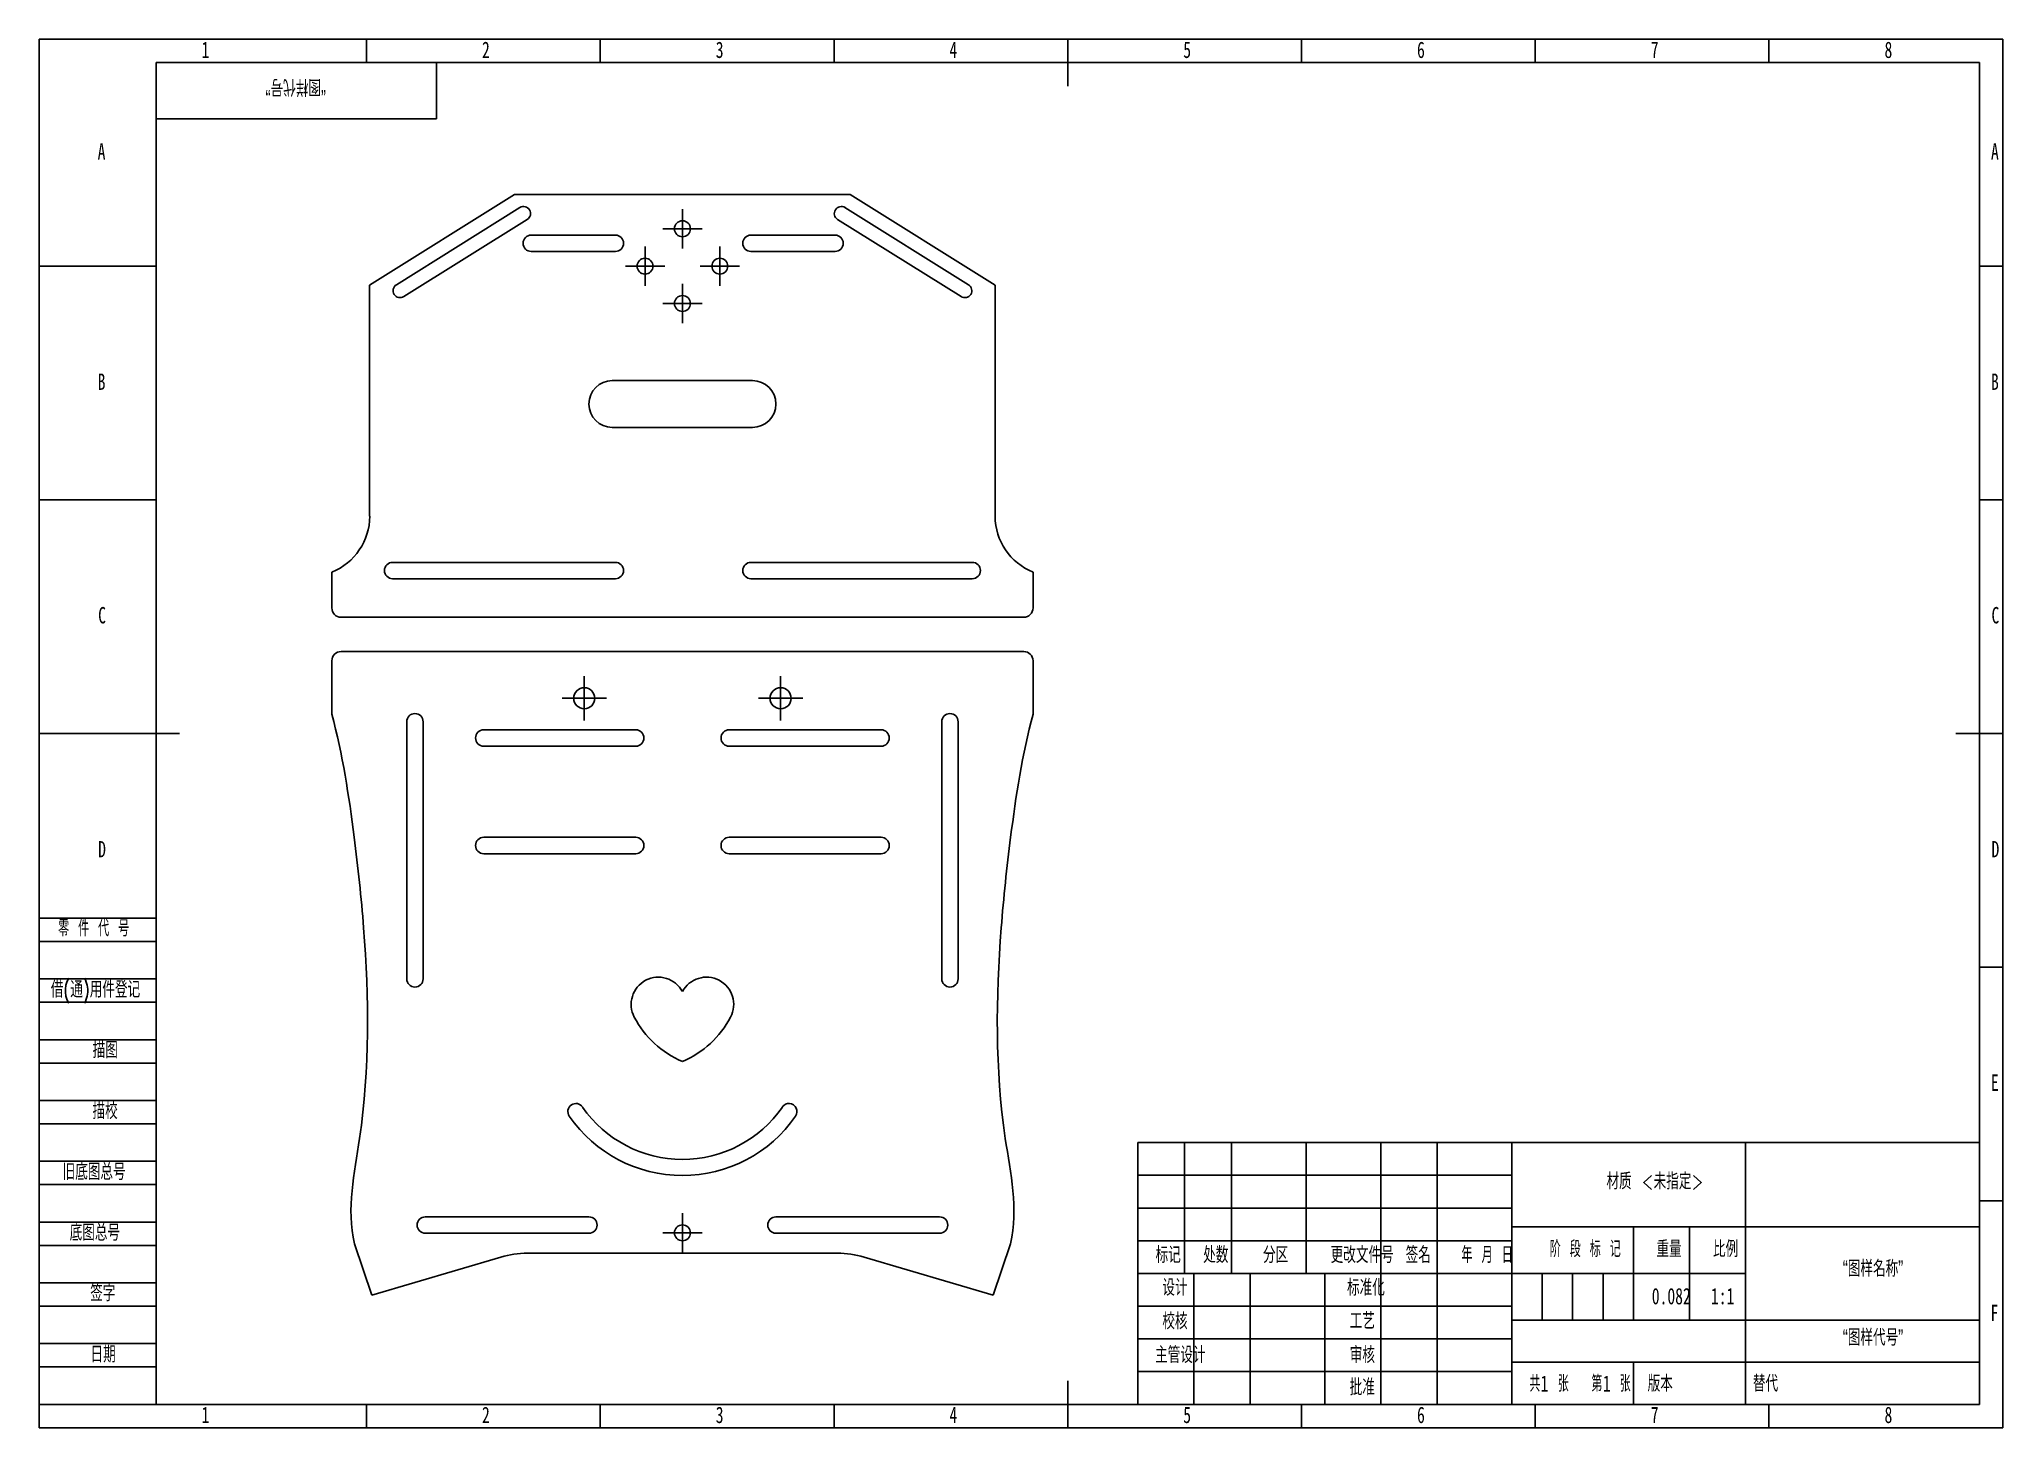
# Model space of a CAD drawing. Header units: millimetres. Extents: x 0 to 420, y 0 to 297.
import ezdxf

# ---------------------------------------------------------------- set-up
doc = ezdxf.new("R2010")
doc.units = ezdxf.units.MM
for name, color, linetype in [('10', 7, 'Continuous'), ('5', 7, 'Continuous'), ('9', 7, 'Continuous'), ('SLD-0', 7, 'Continuous')]:
    doc.layers.add(name, color=color, linetype=linetype)
doc.styles.add('SLDTEXTSTYLE0', font='TXT', dxfattribs={"width": 0.7, "bigfont": 'bigfont'})
doc.styles.add('SLDTEXTSTYLE1', font='TXT', dxfattribs={"width": 0.62, "bigfont": 'bigfont'})
doc.styles.add('SLDTEXTSTYLE2', font='TXT', dxfattribs={"width": 0.614286, "bigfont": 'bigfont'})
doc.styles.add('SLDTEXTSTYLE3', font='TXT', dxfattribs={"width": 0.6, "bigfont": 'bigfont'})
doc.styles.add('SLDTEXTSTYLE4', font='TXT', dxfattribs={"width": 0.7})

# ---------------------------------------------------------------- blocks, each defined once
blk = doc.blocks.new('SW_CENTERMARKSYMBOL_0')
at = {"layer": '10', "color": 0}
for p, q in [((0, 2.5), (0, 4.75)), ((-2.5, 0), (-4.75, 0)), ((0, 0), (-2.5, 0)), ((0, 0), (0, 2.5)), ((0, 0), (0, -2.5)), ((0, 0), (2.5, 0)), ((2.5, 0), (4.75, 0)), ((0, -2.5), (0, -4.75))]:
    blk.add_line(p, q, dxfattribs=at)
blk = doc.blocks.new('SW_CENTERMARKSYMBOL_1')
at = {"layer": '10', "color": 0}
for p, q in [((0, 2.5), (0, 4.75)), ((-2.5, 0), (-4.75, 0)), ((0, 0), (-2.5, 0)), ((0, 0), (0, 2.5)), ((0, 0), (0, -2.5)), ((0, 0), (2.5, 0)), ((2.5, 0), (4.75, 0)), ((0, -2.5), (0, -4.75))]:
    blk.add_line(p, q, dxfattribs=at)
blk = doc.blocks.new('SW_CENTERMARKSYMBOL_2')
at = {"layer": '10', "color": 0}
for p, q in [((-2.5, 0), (-4.2, 0)), ((0, 0), (-2.5, 0)), ((0, 2.5), (0, 4.2)), ((0, 0), (0, 2.5)), ((0, 0), (0, -2.5)), ((0, 0), (2.5, 0)), ((2.5, 0), (4.2, 0)), ((0, -2.5), (0, -4.2))]:
    blk.add_line(p, q, dxfattribs=at)
blk = doc.blocks.new('SW_CENTERMARKSYMBOL_3')
at = {"layer": '10', "color": 0}
for p, q in [((-2.5, 0), (-4.2, 0)), ((0, 0), (-2.5, 0)), ((0, 2.5), (0, 4.2)), ((0, 0), (0, 2.5)), ((0, 0), (0, -2.5)), ((0, 0), (2.5, 0)), ((2.5, 0), (4.2, 0)), ((0, -2.5), (0, -4.2))]:
    blk.add_line(p, q, dxfattribs=at)
blk = doc.blocks.new('SW_CENTERMARKSYMBOL_4')
at = {"layer": '10', "color": 0}
for p, q in [((-2.5, 0), (-4.2, 0)), ((0, 0), (-2.5, 0)), ((0, 2.5), (0, 4.2)), ((0, 0), (0, 2.5)), ((0, 0), (0, -2.5)), ((0, 0), (2.5, 0)), ((2.5, 0), (4.2, 0)), ((0, -2.5), (0, -4.2))]:
    blk.add_line(p, q, dxfattribs=at)
blk = doc.blocks.new('SW_CENTERMARKSYMBOL_5')
at = {"layer": '10', "color": 0}
for p, q in [((-2.5, 0), (-4.2, 0)), ((0, 0), (-2.5, 0)), ((0, 2.5), (0, 4.2)), ((0, 0), (0, 2.5)), ((0, 0), (0, -2.5)), ((0, 0), (2.5, 0)), ((2.5, 0), (4.2, 0)), ((0, -2.5), (0, -4.2))]:
    blk.add_line(p, q, dxfattribs=at)
blk = doc.blocks.new('SW_CENTERMARKSYMBOL_6')
at = {"layer": '10', "color": 0}
for p, q in [((-2.5, 0), (-4.2, 0)), ((0, 0), (-2.5, 0)), ((0, 2.5), (0, 4.2)), ((0, 0), (0, 2.5)), ((0, 0), (0, -2.5)), ((0, 0), (2.5, 0)), ((2.5, 0), (4.2, 0)), ((0, -2.5), (0, -4.2))]:
    blk.add_line(p, q, dxfattribs=at)

msp = doc.modelspace()

# ---------------------------------------------------------------- linework, layer by layer
at = {"color": 7, "linetype": 'Continuous', "lineweight": 25}
for p, q in [((101.69, 263.77), (70.67, 244.39)), ((76.39, 244.5), (102.8, 261)), ((173.47, 263.77), (101.69, 263.77)), ((172.35, 261), (198.76, 244.5)), ((173.47, 263.77), (204.48, 244.39)), ((104.39, 258.46), (77.98, 241.96)), ((197.17, 241.96), (170.76, 258.46)), ((123.23, 255.11), (105.23, 255.11)), ((170.23, 255.11), (152.23, 255.11)), ((123.23, 251.61), (105.23, 251.61)), ((170.23, 251.61), (152.23, 251.61)), ((70.67, 244.39), (70.67, 194.97)), ((204.48, 244.39), (204.48, 194.97)), ((122.58, 223.98), (152.58, 223.98)), ((152.58, 213.98), (122.58, 213.98)), ((123.23, 185.11), (75.58, 185.11)), ((199.58, 185.11), (152.23, 185.11)), ((62.58, 183.04), (62.58, 175.36)), ((123.23, 181.61), (75.58, 181.61)), ((199.58, 181.61), (152.23, 181.61)), ((212.58, 183.04), (212.58, 175.36)), ((64.58, 173.36), (210.58, 173.36)), ((62.58, 164.04), (62.58, 152.66)), ((64.58, 166.04), (210.58, 166.04)), ((212.58, 164.04), (212.58, 152.66)), ((78.6, 151.02), (78.6, 96.02)), ((82.1, 96.02), (82.1, 151.02)), ((127.58, 149.29), (95.08, 149.29)), ((180.08, 149.29), (147.58, 149.29)), ((193.05, 151.02), (193.05, 96.02)), ((196.55, 96.02), (196.55, 151.02)), ((127.58, 145.79), (95.08, 145.79)), ((180.08, 145.79), (147.58, 145.79)), ((127.58, 126.29), (95.08, 126.29)), ((180.08, 126.29), (147.58, 126.29)), ((127.58, 122.79), (95.08, 122.79)), ((180.08, 122.79), (147.58, 122.79)), ((117.58, 45.1), (82.58, 45.1)), ((192.58, 45.1), (157.58, 45.1)), ((71.12, 28.34), (67.4, 39.37)), ((82.58, 41.6), (117.58, 41.6)), ((157.58, 41.6), (192.58, 41.6)), ((204.04, 28.34), (207.75, 39.37)), ((98.73, 36.51), (71.12, 28.34)), ((104.41, 37.33), (170.75, 37.33)), ((176.42, 36.51), (204.04, 28.34))]:
    msp.add_line(p, q, dxfattribs=at)
for centre, radius in [((137.58, 256.47), 1.7), ((129.58, 248.47), 1.7), ((145.58, 248.47), 1.7), ((137.58, 240.47), 1.7), ((116.58, 156.04), 2.25), ((158.58, 156.04), 2.25), ((137.58, 41.69), 1.7)]:
    msp.add_circle(centre, radius, dxfattribs=at)
for centre, radius, start, end in [((103.6, 259.73), 1.5, 301.9916, 121.9916), ((171.56, 259.73), 1.5, 58.0084, 238.0084), ((105.23, 253.36), 1.75, 90, 270), ((123.23, 253.36), 1.75, 270, 90), ((152.23, 253.36), 1.75, 90, 270), ((170.23, 253.36), 1.75, 270, 90), ((77.19, 243.23), 1.5, 121.9916, 301.9916), ((197.97, 243.23), 1.5, 238.0084, 58.0084), ((122.58, 218.98), 5, 90, 270), ((152.58, 218.98), 5, 270, 90), ((57.83, 194.97), 12.85, 291.6891, 0), ((217.32, 194.97), 12.85, 180, 248.3109), ((75.58, 183.36), 1.75, 90, 270), ((123.23, 183.36), 1.75, 270, 90), ((152.23, 183.36), 1.75, 90, 270), ((199.58, 183.36), 1.75, 270, 90), ((64.58, 175.36), 2, 180, 270), ((210.58, 175.36), 2, 270, 0), ((64.58, 164.04), 2, 90, 180), ((210.58, 164.04), 2, 0, 90), ((80.35, 151.02), 1.75, 0, 180), ((194.8, 151.02), 1.75, 0, 180), ((95.08, 147.54), 1.75, 90, 270), ((127.58, 147.54), 1.75, 270, 90), ((147.58, 147.54), 1.75, 90, 270), ((180.08, 147.54), 1.75, 270, 90), ((95.08, 124.54), 1.75, 90, 270), ((127.58, 124.54), 1.75, 270, 90), ((147.58, 124.54), 1.75, 90, 270), ((180.08, 124.54), 1.75, 270, 90), ((80.35, 96.02), 1.75, 180, 0), ((132.43, 90.56), 5.82, 27.9351, 207.9351), ((142.72, 90.56), 5.82, 332.0649, 152.0649), ((194.8, 96.02), 1.75, 180, 0), ((145.49, 97.25), 20.49, 207.3367, 247.2674), ((129.66, 97.25), 20.49, 292.7326, 332.6633), ((114.79, 67.63), 1.72, 34.5847, 214.5847), ((137.58, 83.34), 25.96, 214.5847, 325.4153), ((160.36, 67.63), 1.72, 325.4153, 145.4153), ((137.58, 83.34), 29.39, 214.5847, 325.4153), ((82.58, 43.35), 1.75, 90, 270), ((117.58, 43.35), 1.75, 270, 90), ((157.58, 43.35), 1.75, 90, 270), ((192.58, 43.35), 1.75, 270, 90), ((104.41, 17.33), 20, 90, 106.4829), ((170.75, 17.33), 20, 73.5171, 90)]:
    msp.add_arc(centre, radius, start, end, dxfattribs=at)
for points in [[(62.58, 152.66), (64.88, 144.01), (67.24, 128.73), (70.47, 98.48), (70.81, 69.17), (65.69, 46.95), (67.4, 39.37)], [(212.58, 152.66), (210.27, 144.01), (207.92, 128.73), (204.68, 98.48), (204.34, 69.17), (209.47, 46.95), (207.75, 39.37)]]:
    msp.add_open_spline(points, degree=3, knots=[0, 0, 0, 0, 0.235247, 0.406294, 0.801186, 1, 1, 1, 1], dxfattribs=at)
at = {"layer": '10', "color": 7}
for p, q in [((0, 109), (25, 109)), ((0, 104), (25, 104)), ((0, 96), (25, 96)), ((0, 91), (25, 91)), ((0, 83), (25, 83)), ((0, 78), (25, 78)), ((0, 70), (25, 70)), ((0, 65), (25, 65)), ((0, 57), (25, 57)), ((0, 52), (25, 52)), ((235, 54), (315, 54)), ((235, 47), (315, 47)), ((0, 44), (25, 44)), ((0, 39), (25, 39)), ((0, 31), (25, 31)), ((0, 26), (25, 26)), ((0, 18), (25, 18)), ((0, 13), (25, 13))]:
    msp.add_line(p, q, dxfattribs=at)
at = {"layer": '10', "color": 7, "lineweight": 25}
for p, q in [((245, 61), (245, 33)), ((255, 61), (255, 33)), ((271, 61), (271, 33)), ((287, 61), (287, 5)), ((299, 61), (299, 5)), ((315, 61), (315, 5)), ((365, 61), (365, 33)), ((315, 43), (415, 43)), ((340.99, 43), (340.99, 23)), ((353, 43), (353, 23)), ((235, 40), (315, 40)), ((235, 33), (365, 33)), ((247, 33), (247, 5)), ((259, 33), (259, 5)), ((275, 33), (275, 5)), ((365, 33), (365, 5)), ((235, 26), (315, 26)), ((315, 23), (415, 23)), ((235, 19), (315, 19)), ((315, 14), (415, 14)), ((235, 12), (315, 12))]:
    msp.add_line(p, q, dxfattribs=at)
at = {"layer": '5'}
for p, q in [((70, 297), (70, 292)), ((120, 297), (120, 292)), ((170, 297), (170, 292)), ((270, 297), (270, 292)), ((320, 297), (320, 292)), ((370, 297), (370, 292)), ((0, 248.5), (25, 248.5)), ((420, 248.5), (415, 248.5)), ((0, 198.5), (25, 198.5)), ((420, 198.5), (415, 198.5)), ((420, 98.5), (415, 98.5)), ((420, 48.5), (415, 48.5)), ((70, 0), (70, 5)), ((120, 0), (120, 5)), ((170, 0), (170, 5)), ((270, 0), (270, 5)), ((320, 0), (320, 5)), ((370, 0), (370, 5))]:
    msp.add_line(p, q, dxfattribs=at)
at = {"layer": '5', "lineweight": 25}
for p, q in [((220, 297), (220, 287)), ((0, 148.5), (30, 148.5)), ((420, 148.5), (410, 148.5)), ((220, 0), (220, 10))]:
    msp.add_line(p, q, dxfattribs=at)
at = {"layer": '5', "color": 7, "lineweight": 25}
for p, q in [((415, 292), (25, 292)), ((25, 292), (25, 5)), ((85, 280), (85, 292)), ((415, 5), (415, 292)), ((25, 280), (85, 280)), ((235, 61), (415, 61)), ((235, 61), (235, 5)), ((0, 5), (415, 5))]:
    msp.add_line(p, q, dxfattribs=at)
at = {"layer": '9', "color": 7}
for p, q in [((420, 297), (0, 297)), ((0, 297), (0, 0)), ((420, 148.5), (420, 297)), ((420, 0), (420, 148.5)), ((0, 0), (420, 0))]:
    msp.add_line(p, q, dxfattribs=at)
at = {"layer": 'SLD-0'}
for p, q in [((321.5, 33), (321.5, 23)), ((328, 33), (328, 23)), ((334.5, 33), (334.5, 23))]:
    msp.add_line(p, q, dxfattribs=at)
at = {"layer": 'SLD-0', "lineweight": 25}
msp.add_line((340.99, 14), (340.99, 5), dxfattribs=at)

# ---------------------------------------------------------------- block references
at = {"layer": '10'}
for name, p in [('SW_CENTERMARKSYMBOL_6', (137.58, 256.47)), ('SW_CENTERMARKSYMBOL_3', (129.58, 248.47)), ('SW_CENTERMARKSYMBOL_4', (145.58, 248.47)), ('SW_CENTERMARKSYMBOL_5', (137.58, 240.47)), ('SW_CENTERMARKSYMBOL_0', (116.58, 156.04)), ('SW_CENTERMARKSYMBOL_1', (158.58, 156.04)), ('SW_CENTERMARKSYMBOL_2', (137.58, 41.69))]:
    msp.add_blockref(name, p, dxfattribs=at)

# ---------------------------------------------------------------- texts
at = {"layer": '10', "char_height": 3.5}
for s, insert, attachment_point, style in [('1', (35.54, 296.5), 2, 'SLDTEXTSTYLE4'), ('2', (95.54, 296.5), 2, 'SLDTEXTSTYLE4'), ('3', (145.54, 296.5), 2, 'SLDTEXTSTYLE4'), ('4', (195.54, 296.5), 2, 'SLDTEXTSTYLE4'), ('5', (245.54, 296.5), 2, 'SLDTEXTSTYLE4'), ('6', (295.55, 296.5), 2, 'SLDTEXTSTYLE4'), ('7', (345.55, 296.5), 2, 'SLDTEXTSTYLE4'), ('8', (395.55, 296.5), 2, 'SLDTEXTSTYLE4'), ('A', (13.32, 274.75), 2, 'SLDTEXTSTYLE4'), ('A', (418.32, 274.75), 2, 'SLDTEXTSTYLE4'), ('B', (13.32, 225.5), 2, 'SLDTEXTSTYLE4'), ('B', (418.32, 225.5), 2, 'SLDTEXTSTYLE4'), ('C', (13.43, 175.56), 2, 'SLDTEXTSTYLE4'), ('C', (418.43, 175.56), 2, 'SLDTEXTSTYLE4'), ('D', (13.43, 125.5), 2, 'SLDTEXTSTYLE4'), ('D', (418.43, 125.5), 2, 'SLDTEXTSTYLE4'), ('E', (418.32, 75.56), 2, 'SLDTEXTSTYLE4'), ('\\M+18DDE质 <\\M+196A2\\M+18E77\\M+192E8>', (345.58, 54.48), 2, 'SLDTEXTSTYLE0'), ('\\M+18167图样\\M+196BC\\M+18FCC\\M+18168', (392.25, 35.79), 2, 'SLDTEXTSTYLE0'), ('0.082', (349.1, 29.9), 2, 'SLDTEXTSTYLE4'), ('1:1', (360.08, 29.9), 2, 'SLDTEXTSTYLE4'), ('F', (418.22, 26.31), 2, 'SLDTEXTSTYLE4'), ('\\M+18167图样\\M+191E3\\M+18D86\\M+18168', (392.25, 21.05), 2, 'SLDTEXTSTYLE0'), ('1', (321.14, 11.2), 1, 'SLDTEXTSTYLE4'), ('1', (334.48, 11.2), 1, 'SLDTEXTSTYLE4'), ('1', (35.54, 4.5), 2, 'SLDTEXTSTYLE4'), ('2', (95.54, 4.5), 2, 'SLDTEXTSTYLE4'), ('3', (145.54, 4.5), 2, 'SLDTEXTSTYLE4'), ('4', (195.54, 4.5), 2, 'SLDTEXTSTYLE4'), ('5', (245.54, 4.5), 2, 'SLDTEXTSTYLE4'), ('6', (295.55, 4.5), 2, 'SLDTEXTSTYLE4'), ('7', (345.55, 4.5), 2, 'SLDTEXTSTYLE4'), ('8', (395.55, 4.5), 2, 'SLDTEXTSTYLE4')]:
    msp.add_mtext(s, dxfattribs=dict(at, insert=insert, attachment_point=attachment_point, style=style))
at = {"layer": '10', "color": 7, "char_height": 3.5}
for s, insert, attachment_point, style in [('\\M+197EB \\M+18C8F \\M+191E3 \\M+18D86', (4.02, 108.59), 1, 'SLDTEXTSTYLE2'), ('\\M+18ED8(\\M+192CA)\\M+19770\\M+18C8F\\M+1936F记', (2.47, 95.5), 1, 'SLDTEXTSTYLE0'), ('\\M+19560图', (14.11, 82.55), 2, 'SLDTEXTSTYLE0'), ('\\M+19560\\M+18D5A', (14.08, 69.52), 2, 'SLDTEXTSTYLE0'), ('\\M+18B8C\\M+192EA图总\\M+18D86', (5, 56.49), 1, 'SLDTEXTSTYLE0'), ('\\M+192EA图总\\M+18D86', (6.5, 43.49), 1, 'SLDTEXTSTYLE0'), ('标记', (241.49, 38.72), 2, 'SLDTEXTSTYLE0'), ('处\\M+19094', (251.67, 38.72), 2, 'SLDTEXTSTYLE0'), ('\\M+195AA\\M+18BE6', (264.46, 38.72), 2, 'SLDTEXTSTYLE0'), ('\\M+18D58\\M+189FC\\M+195B6\\M+18C8F\\M+18D86', (282.98, 38.72), 2, 'SLDTEXTSTYLE0'), ('签\\M+196BC', (294.97, 38.72), 2, 'SLDTEXTSTYLE0'), ('\\M+1944E \\M+18C8E \\M+193FA', (309.71, 38.72), 2, 'SLDTEXTSTYLE1'), ('阶 \\M+19269 标 记', (330.69, 39.99), 2, 'SLDTEXTSTYLE2'), ('\\M+18F64\\M+197CA', (348.63, 39.99), 2, 'SLDTEXTSTYLE0'), ('\\M+194E4\\M+197E1', (360.72, 39.99), 2, 'SLDTEXTSTYLE0'), ('签\\M+18E9A', (13.59, 30.54), 2, 'SLDTEXTSTYLE0'), ('设计', (242.93, 31.73), 2, 'SLDTEXTSTYLE0'), ('标\\M+18F79\\M+189BB', (283.79, 31.73), 2, 'SLDTEXTSTYLE0'), ('\\M+18D5A\\M+18A6A', (242.93, 24.56), 2, 'SLDTEXTSTYLE0'), ('\\M+18D48艺', (283.02, 24.6), 2, 'SLDTEXTSTYLE0'), ('\\M+193FA\\M+18AFA', (13.66, 17.44), 2, 'SLDTEXTSTYLE0'), ('\\M+18EE5\\M+18AC7设计', (244.09, 17.33), 2, 'SLDTEXTSTYLE0'), ('审\\M+18A6A', (283.02, 17.33), 2, 'SLDTEXTSTYLE0'), ('\\M+194E1\\M+18F79', (283, 10.44), 2, 'SLDTEXTSTYLE0'), ('\\M+18BA4  张', (322.96, 11.2), 2, 'SLDTEXTSTYLE3'), ('\\M+191E6  张', (336.22, 11.2), 2, 'SLDTEXTSTYLE3'), ('\\M+194C5\\M+1967B', (346.74, 11.2), 2, 'SLDTEXTSTYLE0')]:
    msp.add_mtext(s, dxfattribs=dict(at, insert=insert, attachment_point=attachment_point, style=style))
at = {"layer": 'SLD-0', "insert": (54.86, 285.02), "char_height": 3.5, "attachment_point": 2, "rotation": 180, "style": 'SLDTEXTSTYLE0'}
msp.add_mtext('\\M+18167图样\\M+191E3\\M+18D86\\M+18168', dxfattribs=at)
at = {"layer": 'SLD-0', "insert": (366.56, 11.2), "char_height": 3.5, "attachment_point": 1, "style": 'SLDTEXTSTYLE0'}
msp.add_mtext('\\M+191D6\\M+191E3', dxfattribs=at)

doc.saveas('drawing.dxf')
